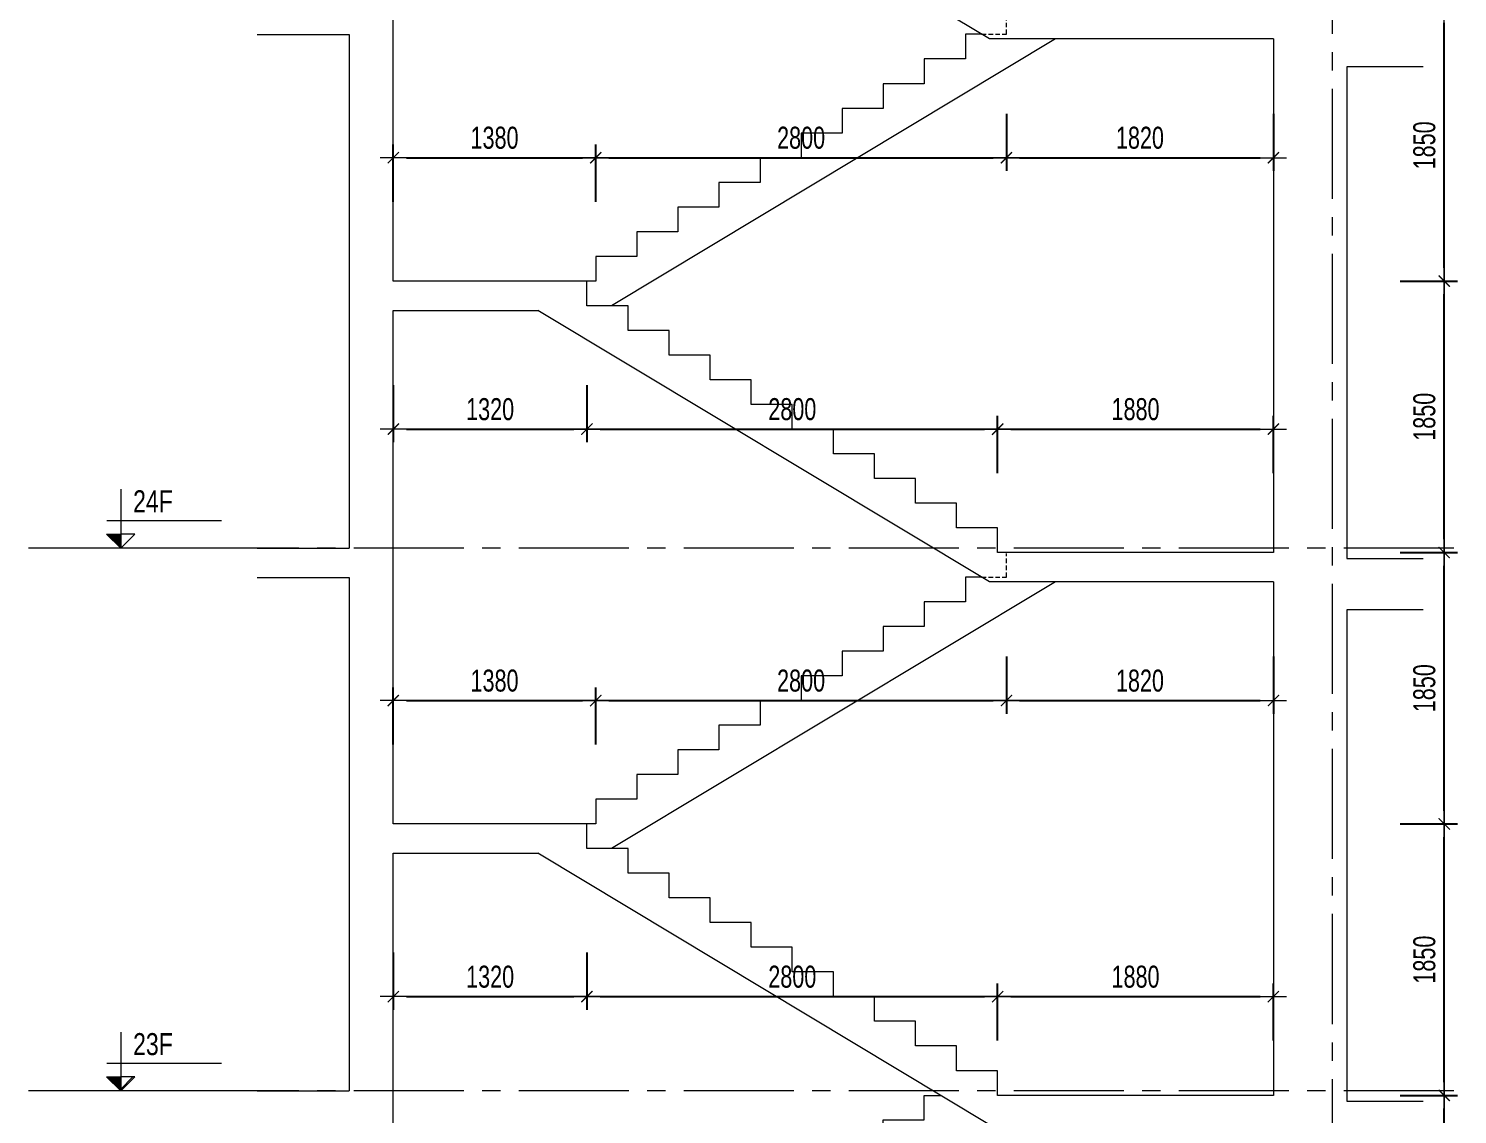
# Model space of a CAD drawing. Header units: millimetres. Extents: x -179076 to 254975, y -18667 to 296191.
# Drawn here: x 23634 to 33375, y 100617 to 108018 of the extents above; entities that cross this region are included whole.
import ezdxf

# ---------------------------------------------------------------- set-up
doc = ezdxf.new("R2010")
doc.units = ezdxf.units.MM
doc.linetypes.add('CENTER2', pattern=[1.125, 0.75, -0.125, 0.125, -0.125])
doc.linetypes.add('HIDDEN2', pattern=[4.762499999999999, 3.175, -1.5875])
doc.layers.get('Defpoints').update_dxf_attribs({"color": 151, "lineweight": 9})
for name, color, linetype, lineweight in [('NDC_S_ANNO', 7, 'Continuous', 20), ('NDC_S_AXIS', 5, 'CENTER2', 13), ('NDC_S_CONTINUOUS', 3, 'Continuous', 20), ('NDC_S_DIM', 1, 'Continuous', 15), ('NDC_S_HIDDEN', 8, 'HIDDEN2', 13), ('NDC_S_SLAB', 2, 'Continuous', 20), ('NDC_S_TEXT SYMBOL', 7, 'Continuous', 20), ('NDC_S_VN TEXT', 7, 'Continuous', 20)]:
    doc.layers.add(name, color=color, linetype=linetype, lineweight=lineweight)
doc.styles.add('NDC_ANNO', font='', dxfattribs={"width": 0.8})
doc.styles.add('NDC_DIM', font='', dxfattribs={"width": 0.75})
doc.styles.get('NDC_ANNO').set_extended_font_data('Dotum')
doc.styles.get('NDC_DIM').set_extended_font_data('Dotum')
doc.dimstyles.new('NDC_dim_60', dxfattribs={"dimscale": 60, "dimtxt": 2.5, "dimasz": 1.5, "dimexe": 1.5, "dimexo": 2.5, "dimgap": 1, "dimtad": 1, "dimdec": 0, "dimzin": 0, "dimdsep": 46, "dimtxsty": 'NDC_DIM', "dimblk": 'DIMMARK', "dimcen": 0.09, "dimdle": 1.2, "dimclrd": 1, "dimclre": 1, "dimclrt": 3, "dimadec": 0, "dimazin": 0, "dimtfac": 1, "dimtdec": 0, "dimtix": 1, "dimtofl": 0, "dimtmove": 0, "dimatfit": 3, "dimfxl": 5, "dimfxlon": 1, "dimtolj": 1, "dimtzin": 0, "dimarcsym": 0})

# ---------------------------------------------------------------- blocks, each defined once
blk = doc.blocks.new('kata_block_CT')
at = {"layer": 'NDC_S_ANNO'}
blk.add_hatch(color=3, dxfattribs=at).paths.add_polyline_path([(0, 1.596954857557648), (-1.612010908633238, 1.596954857557648), (0, 0)])
at = {"layer": 'NDC_S_ANNO', "ltscale": 50}
h = blk.add_hatch(dxfattribs=at)
h.set_pattern_fill('ANSI31', color=256, scale=1.406250541793835, style=0)
h.set_pattern_definition([(45.00000000000001, (0, 5.456968210637569e-12), (-3.157122508925224, 3.157122508925225), [])])
h.paths.add_polyline_path([(0, 1.596954857557648), (0, 0), (1.612010908924276, 1.596954857557648)])
for p, q in [((-1.592704896858777, 3.140833880479477), (11.46947077315417, 3.140833880479477)), ((11.56125648126181, 5.456968210637569e-12), (-1.63869572513795, 5.456968210637569e-12))]:
    blk.add_line(p, q, dxfattribs=at)
for points in [[(0, 6.69495074864426), (0, 0)], [(0, 0), (-1.612010908924276, 1.596954857557648), (0, 1.596954857557648)], [(0, 0), (1.612010908924276, 1.596954857557648), (0, 1.596954857557648)]]:
    blk.add_lwpolyline(points, dxfattribs=at)
at = {"layer": 'NDC_S_ANNO', "color": 8, "ltscale": 50}
blk.add_lwpolyline([(0, 0), (-1.612010908633238, 1.596954857557648), (0, 1.596954857557648)], dxfattribs=at)
at = {"layer": 'NDC_S_TEXT SYMBOL', "color": 3, "style": 'NDC_ANNO', "width": 0.8}
blk.add_attdef('CT', (1.409564409346785, 4.068271311703938), '', height=2.5, dxfattribs=at)
blk = doc.blocks.new('DIMMARK')
at = {"layer": 'NDC_S_DIM', "color": 1}
blk.add_line((-1.5, 0), (1, 0), dxfattribs=at)
at = {"layer": 'NDC_S_DIM', "color": 2, "const_width": 0.1}
blk.add_lwpolyline([(-0.4242640687119285, -0.4242640687119285), (0.4242640687119285, 0.4242640687119285)], dxfattribs=at)
blk = doc.blocks.new('*D2832')
at = {"layer": 'Defpoints', "color": 0, "transparency": 16777216}
for p in [(29740.5148817093, 100747.4164556314), (29740.5148817093, 99914.08312228374), (27500.5148817093, 99247.41645560536)]:
    blk.add_point(p, dxfattribs=at)
at = {"layer": 'NDC_S_DIM', "color": 1, "lineweight": -2, "transparency": 16777216}
for p, q in [((29740.5148817093, 100214.0831222837), (29740.5148817093, 99824.08312228374)), ((27500.5148817093, 99614.08312228374), (27500.5148817093, 100004.0831222837)), ((27590.5148817093, 99914.08312228374), (29650.5148817093, 99914.08312228374))]:
    blk.add_line(p, q, dxfattribs=at)
at = {"layer": 'NDC_S_DIM', "color": 1, "lineweight": -2, "transparency": 16777216, "xscale": 90, "yscale": 90, "zscale": 90, "rotation": 180}
blk.add_blockref('DIMMARK', (27500.5148817093, 99914.08312228374), dxfattribs=at)
at = {"layer": 'NDC_S_DIM', "color": 1, "lineweight": -2, "transparency": 16777216, "xscale": 90, "yscale": 90, "zscale": 90}
blk.add_blockref('DIMMARK', (29740.5148817093, 99914.08312228374), dxfattribs=at)
at = {"layer": 'NDC_S_DIM', "color": 3, "transparency": 16777216, "insert": (28620.5148817093, 100049.1848861915), "char_height": 150, "attachment_point": 5, "style": 'NDC_DIM'}
blk.add_mtext('\\A1;2240', dxfattribs=at)
blk = doc.blocks.new('*D2833')
at = {"layer": 'Defpoints', "color": 0, "transparency": 16777216}
for p in [(29740.5148817093, 100747.4164556314), (32120.51488167146, 100547.4164555972), (32120.51488167146, 99914.08312228374)]:
    blk.add_point(p, dxfattribs=at)
at = {"layer": 'NDC_S_DIM', "color": 1, "lineweight": -2, "transparency": 16777216}
for p, q in [((29740.5148817093, 100214.0831222837), (29740.5148817093, 99824.08312228374)), ((32120.51488167146, 100214.0831222837), (32120.51488167146, 99824.08312228374)), ((29830.5148817093, 99914.08312228374), (32030.51488167146, 99914.08312228374))]:
    blk.add_line(p, q, dxfattribs=at)
at = {"layer": 'NDC_S_DIM', "color": 1, "lineweight": -2, "transparency": 16777216, "xscale": 90, "yscale": 90, "zscale": 90, "rotation": 180}
blk.add_blockref('DIMMARK', (29740.5148817093, 99914.08312228374), dxfattribs=at)
at = {"layer": 'NDC_S_DIM', "color": 1, "lineweight": -2, "transparency": 16777216, "xscale": 90, "yscale": 90, "zscale": 90}
blk.add_blockref('DIMMARK', (32120.51488167146, 99914.08312228374), dxfattribs=at)
at = {"layer": 'NDC_S_DIM', "color": 3, "transparency": 16777216, "insert": (30930.51488169038, 100049.1848861915), "char_height": 150, "attachment_point": 5, "style": 'NDC_DIM'}
blk.add_mtext('\\A1;2380', dxfattribs=at)
blk = doc.blocks.new('*D2834')
at = {"layer": 'Defpoints', "color": 0, "transparency": 16777216}
for p in [(26120.51488170941, 102597.4164556092), (27440.51488178764, 102597.4164556092), (27440.51488178764, 101420.1437283302)]:
    blk.add_point(p, dxfattribs=at)
at = {"layer": 'NDC_S_DIM', "color": 1, "lineweight": -2, "transparency": 16777216}
for p, q in [((26120.51488170941, 101720.1437283302), (26120.51488170941, 101330.1437283302)), ((27440.51488178764, 101720.1437283302), (27440.51488178764, 101330.1437283302)), ((26210.51488170941, 101420.1437283302), (27350.51488178764, 101420.1437283302))]:
    blk.add_line(p, q, dxfattribs=at)
at = {"layer": 'NDC_S_DIM', "color": 1, "lineweight": -2, "transparency": 16777216, "xscale": 90, "yscale": 90, "zscale": 90, "rotation": 180}
blk.add_blockref('DIMMARK', (26120.51488170941, 101420.1437283302), dxfattribs=at)
at = {"layer": 'NDC_S_DIM', "color": 1, "lineweight": -2, "transparency": 16777216, "xscale": 90, "yscale": 90, "zscale": 90}
blk.add_blockref('DIMMARK', (27440.51488178764, 101420.1437283302), dxfattribs=at)
at = {"layer": 'NDC_S_DIM', "color": 3, "transparency": 16777216, "insert": (26780.51488174853, 101555.2454922379), "char_height": 150, "attachment_point": 5, "style": 'NDC_DIM'}
blk.add_mtext('\\A1;1320', dxfattribs=at)
blk = doc.blocks.new('*D2835')
at = {"layer": 'Defpoints', "color": 0, "transparency": 16777216}
for p in [(27440.51488178764, 102597.4164556092), (30240.51488170941, 101420.1437283302), (30240.51488170941, 100747.4164555972)]:
    blk.add_point(p, dxfattribs=at)
at = {"layer": 'NDC_S_DIM', "color": 1, "lineweight": -2, "transparency": 16777216}
for p, q in [((27440.51488178764, 101720.1437283302), (27440.51488178764, 101330.1437283302)), ((30240.51488170941, 101120.1437283302), (30240.51488170941, 101510.1437283302)), ((27530.51488178764, 101420.1437283302), (30150.51488170941, 101420.1437283302))]:
    blk.add_line(p, q, dxfattribs=at)
at = {"layer": 'NDC_S_DIM', "color": 1, "lineweight": -2, "transparency": 16777216, "xscale": 90, "yscale": 90, "zscale": 90, "rotation": 180}
blk.add_blockref('DIMMARK', (27440.51488178764, 101420.1437283302), dxfattribs=at)
at = {"layer": 'NDC_S_DIM', "color": 1, "lineweight": -2, "transparency": 16777216, "xscale": 90, "yscale": 90, "zscale": 90}
blk.add_blockref('DIMMARK', (30240.51488170941, 101420.1437283302), dxfattribs=at)
at = {"layer": 'NDC_S_DIM', "color": 3, "transparency": 16777216, "insert": (28840.51488174853, 101555.2454922379), "char_height": 150, "attachment_point": 5, "style": 'NDC_DIM'}
blk.add_mtext('\\A1;2800', dxfattribs=at)
blk = doc.blocks.new('*D2803')
at = {"layer": 'Defpoints', "color": 0, "transparency": 16777216}
for p in [(32120.51488167152, 101420.1437283302), (30240.51488170941, 100747.4164555972), (32120.51488167152, 100747.4164555972)]:
    blk.add_point(p, dxfattribs=at)
at = {"layer": 'NDC_S_DIM', "color": 1, "lineweight": -2, "transparency": 16777216}
for p, q in [((30240.51488170941, 101120.1437283302), (30240.51488170941, 101510.1437283302)), ((32120.51488167152, 101120.1437283302), (32120.51488167152, 101510.1437283302)), ((30330.51488170941, 101420.1437283302), (32030.51488167152, 101420.1437283302))]:
    blk.add_line(p, q, dxfattribs=at)
at = {"layer": 'NDC_S_DIM', "color": 1, "lineweight": -2, "transparency": 16777216, "xscale": 90, "yscale": 90, "zscale": 90, "rotation": 180}
blk.add_blockref('DIMMARK', (30240.51488170941, 101420.1437283302), dxfattribs=at)
at = {"layer": 'NDC_S_DIM', "color": 1, "lineweight": -2, "transparency": 16777216, "xscale": 90, "yscale": 90, "zscale": 90}
blk.add_blockref('DIMMARK', (32120.51488167152, 101420.1437283302), dxfattribs=at)
at = {"layer": 'NDC_S_DIM', "color": 3, "transparency": 16777216, "insert": (31180.51488169047, 101555.2454922379), "char_height": 150, "attachment_point": 5, "style": 'NDC_DIM'}
blk.add_mtext('\\A1;1880', dxfattribs=at)
blk = doc.blocks.new('*D2804')
at = {"layer": 'Defpoints', "color": 0, "transparency": 16777216}
for p in [(27500.51488178764, 103438.3255465229), (26120.51488170941, 102597.4164556092), (27500.51488178764, 102597.4164556092)]:
    blk.add_point(p, dxfattribs=at)
at = {"layer": 'NDC_S_DIM', "color": 1, "lineweight": -2, "transparency": 16777216}
for p, q in [((26120.51488170941, 103138.3255465229), (26120.51488170941, 103528.3255465229)), ((27500.51488178764, 103138.3255465229), (27500.51488178764, 103528.3255465229)), ((26210.51488170941, 103438.3255465229), (27410.51488178764, 103438.3255465229))]:
    blk.add_line(p, q, dxfattribs=at)
at = {"layer": 'NDC_S_DIM', "color": 1, "lineweight": -2, "transparency": 16777216, "xscale": 90, "yscale": 90, "zscale": 90, "rotation": 180}
blk.add_blockref('DIMMARK', (26120.51488170941, 103438.3255465229), dxfattribs=at)
at = {"layer": 'NDC_S_DIM', "color": 1, "lineweight": -2, "transparency": 16777216, "xscale": 90, "yscale": 90, "zscale": 90}
blk.add_blockref('DIMMARK', (27500.51488178764, 103438.3255465229), dxfattribs=at)
at = {"layer": 'NDC_S_DIM', "color": 3, "transparency": 16777216, "insert": (26810.51488174853, 103573.4273104306), "char_height": 150, "attachment_point": 5, "style": 'NDC_DIM'}
blk.add_mtext('\\A1;1380', dxfattribs=at)
blk = doc.blocks.new('*D2805')
at = {"layer": 'Defpoints', "color": 0, "transparency": 16777216}
for p in [(30300.52122475433, 104279.2346374365), (30300.52122475433, 103438.3255465229), (27500.51488178764, 102597.4164556092)]:
    blk.add_point(p, dxfattribs=at)
at = {"layer": 'NDC_S_DIM', "color": 1, "lineweight": -2, "transparency": 16777216}
for p, q in [((30300.52122475433, 103738.3255465229), (30300.52122475433, 103348.3255465229)), ((27500.51488178764, 103138.3255465229), (27500.51488178764, 103528.3255465229)), ((27590.51488178764, 103438.3255465229), (30210.52122475433, 103438.3255465229))]:
    blk.add_line(p, q, dxfattribs=at)
at = {"layer": 'NDC_S_DIM', "color": 1, "lineweight": -2, "transparency": 16777216, "xscale": 90, "yscale": 90, "zscale": 90, "rotation": 180}
blk.add_blockref('DIMMARK', (27500.51488178764, 103438.3255465229), dxfattribs=at)
at = {"layer": 'NDC_S_DIM', "color": 1, "lineweight": -2, "transparency": 16777216, "xscale": 90, "yscale": 90, "zscale": 90}
blk.add_blockref('DIMMARK', (30300.52122475433, 103438.3255465229), dxfattribs=at)
at = {"layer": 'NDC_S_DIM', "color": 3, "transparency": 16777216, "insert": (28900.51805327099, 103573.4273104306), "char_height": 150, "attachment_point": 5, "style": 'NDC_DIM'}
blk.add_mtext('\\A1;2800', dxfattribs=at)
blk = doc.blocks.new('*D2806')
at = {"layer": 'Defpoints', "color": 0, "transparency": 16777216}
for p in [(30300.52122475433, 104279.2346374365), (32120.51488167152, 104279.2346374365), (32120.51488167152, 103438.3255465229)]:
    blk.add_point(p, dxfattribs=at)
at = {"layer": 'NDC_S_DIM', "color": 1, "lineweight": -2, "transparency": 16777216}
for p, q in [((30300.52122475433, 103738.3255465229), (30300.52122475433, 103348.3255465229)), ((32120.51488167152, 103738.3255465229), (32120.51488167152, 103348.3255465229)), ((30390.52122475433, 103438.3255465229), (32030.51488167152, 103438.3255465229))]:
    blk.add_line(p, q, dxfattribs=at)
at = {"layer": 'NDC_S_DIM', "color": 1, "lineweight": -2, "transparency": 16777216, "xscale": 90, "yscale": 90, "zscale": 90, "rotation": 180}
blk.add_blockref('DIMMARK', (30300.52122475433, 103438.3255465229), dxfattribs=at)
at = {"layer": 'NDC_S_DIM', "color": 1, "lineweight": -2, "transparency": 16777216, "xscale": 90, "yscale": 90, "zscale": 90}
blk.add_blockref('DIMMARK', (32120.51488167152, 103438.3255465229), dxfattribs=at)
at = {"layer": 'NDC_S_DIM', "color": 3, "transparency": 16777216, "insert": (31210.51805321293, 103573.4273104306), "char_height": 150, "attachment_point": 5, "style": 'NDC_DIM'}
blk.add_mtext('\\A1;1820', dxfattribs=at)
blk = doc.blocks.new('*D2807')
at = {"layer": 'Defpoints', "color": 0, "transparency": 16777216}
for p in [(26120.5148817093, 106297.4164556092), (27440.5148817093, 106297.4164556092), (27440.5148817093, 105288.3255465129)]:
    blk.add_point(p, dxfattribs=at)
at = {"layer": 'NDC_S_DIM', "color": 1, "lineweight": -2, "transparency": 16777216}
for p, q in [((26120.5148817093, 105588.3255465129), (26120.5148817093, 105198.3255465129)), ((27440.5148817093, 105588.3255465129), (27440.5148817093, 105198.3255465129)), ((26210.5148817093, 105288.3255465129), (27350.5148817093, 105288.3255465129))]:
    blk.add_line(p, q, dxfattribs=at)
at = {"layer": 'NDC_S_DIM', "color": 1, "lineweight": -2, "transparency": 16777216, "xscale": 90, "yscale": 90, "zscale": 90, "rotation": 180}
blk.add_blockref('DIMMARK', (26120.5148817093, 105288.3255465129), dxfattribs=at)
at = {"layer": 'NDC_S_DIM', "color": 1, "lineweight": -2, "transparency": 16777216, "xscale": 90, "yscale": 90, "zscale": 90}
blk.add_blockref('DIMMARK', (27440.5148817093, 105288.3255465129), dxfattribs=at)
at = {"layer": 'NDC_S_DIM', "color": 3, "transparency": 16777216, "insert": (26780.5148817093, 105423.4273104206), "char_height": 150, "attachment_point": 5, "style": 'NDC_DIM'}
blk.add_mtext('\\A1;1320', dxfattribs=at)
blk = doc.blocks.new('*D2808')
at = {"layer": 'Defpoints', "color": 0, "transparency": 16777216}
for p in [(27440.5148817093, 106297.4164556092), (30240.51488163118, 105288.3255465129), (30240.51488163118, 104447.4164555972)]:
    blk.add_point(p, dxfattribs=at)
at = {"layer": 'NDC_S_DIM', "color": 1, "lineweight": -2, "transparency": 16777216}
for p, q in [((27440.5148817093, 105588.3255465129), (27440.5148817093, 105198.3255465129)), ((30240.51488163118, 104988.3255465129), (30240.51488163118, 105378.3255465129)), ((27530.5148817093, 105288.3255465129), (30150.51488163118, 105288.3255465129))]:
    blk.add_line(p, q, dxfattribs=at)
at = {"layer": 'NDC_S_DIM', "color": 1, "lineweight": -2, "transparency": 16777216, "xscale": 90, "yscale": 90, "zscale": 90, "rotation": 180}
blk.add_blockref('DIMMARK', (27440.5148817093, 105288.3255465129), dxfattribs=at)
at = {"layer": 'NDC_S_DIM', "color": 1, "lineweight": -2, "transparency": 16777216, "xscale": 90, "yscale": 90, "zscale": 90}
blk.add_blockref('DIMMARK', (30240.51488163118, 105288.3255465129), dxfattribs=at)
at = {"layer": 'NDC_S_DIM', "color": 3, "transparency": 16777216, "insert": (28840.51488167024, 105423.4273104206), "char_height": 150, "attachment_point": 5, "style": 'NDC_DIM'}
blk.add_mtext('\\A1;2800', dxfattribs=at)
blk = doc.blocks.new('*D2809')
at = {"layer": 'Defpoints', "color": 0, "transparency": 16777216}
for p in [(32120.51488167152, 105288.3255465129), (30240.51488163118, 104447.4164555972), (32120.51488167152, 104477.4164556319)]:
    blk.add_point(p, dxfattribs=at)
at = {"layer": 'NDC_S_DIM', "color": 1, "lineweight": -2, "transparency": 16777216}
for p, q in [((30240.51488163118, 104988.3255465129), (30240.51488163118, 105378.3255465129)), ((32120.51488167152, 104988.3255465129), (32120.51488167152, 105378.3255465129)), ((30330.51488163118, 105288.3255465129), (32030.51488167152, 105288.3255465129))]:
    blk.add_line(p, q, dxfattribs=at)
at = {"layer": 'NDC_S_DIM', "color": 1, "lineweight": -2, "transparency": 16777216, "xscale": 90, "yscale": 90, "zscale": 90, "rotation": 180}
blk.add_blockref('DIMMARK', (30240.51488163118, 105288.3255465129), dxfattribs=at)
at = {"layer": 'NDC_S_DIM', "color": 1, "lineweight": -2, "transparency": 16777216, "xscale": 90, "yscale": 90, "zscale": 90}
blk.add_blockref('DIMMARK', (32120.51488167152, 105288.3255465129), dxfattribs=at)
at = {"layer": 'NDC_S_DIM', "color": 3, "transparency": 16777216, "insert": (31180.51488165135, 105423.4273104206), "char_height": 150, "attachment_point": 5, "style": 'NDC_DIM'}
blk.add_mtext('\\A1;1880', dxfattribs=at)
blk = doc.blocks.new('*D2810')
at = {"layer": 'Defpoints', "color": 0, "transparency": 16777216}
for p in [(27500.5148817093, 107138.3255465229), (26120.5148817093, 106297.4164556092), (27500.5148817093, 106297.4164556092)]:
    blk.add_point(p, dxfattribs=at)
at = {"layer": 'NDC_S_DIM', "color": 1, "lineweight": -2, "transparency": 16777216}
for p, q in [((26120.5148817093, 106838.3255465229), (26120.5148817093, 107228.3255465229)), ((27500.5148817093, 106838.3255465229), (27500.5148817093, 107228.3255465229)), ((26210.5148817093, 107138.3255465229), (27410.5148817093, 107138.3255465229))]:
    blk.add_line(p, q, dxfattribs=at)
at = {"layer": 'NDC_S_DIM', "color": 1, "lineweight": -2, "transparency": 16777216, "xscale": 90, "yscale": 90, "zscale": 90, "rotation": 180}
blk.add_blockref('DIMMARK', (26120.5148817093, 107138.3255465229), dxfattribs=at)
at = {"layer": 'NDC_S_DIM', "color": 1, "lineweight": -2, "transparency": 16777216, "xscale": 90, "yscale": 90, "zscale": 90}
blk.add_blockref('DIMMARK', (27500.5148817093, 107138.3255465229), dxfattribs=at)
at = {"layer": 'NDC_S_DIM', "color": 3, "transparency": 16777216, "insert": (26810.5148817093, 107273.4273104306), "char_height": 150, "attachment_point": 5, "style": 'NDC_DIM'}
blk.add_mtext('\\A1;1380', dxfattribs=at)
blk = doc.blocks.new('*D2811')
at = {"layer": 'Defpoints', "color": 0, "transparency": 16777216}
for p in [(30300.52122467605, 107979.2346374365), (30300.52122467605, 107138.3255465229), (27500.5148817093, 106297.4164556092)]:
    blk.add_point(p, dxfattribs=at)
at = {"layer": 'NDC_S_DIM', "color": 1, "lineweight": -2, "transparency": 16777216}
for p, q in [((30300.52122467605, 107438.3255465229), (30300.52122467605, 107048.3255465229)), ((27500.5148817093, 106838.3255465229), (27500.5148817093, 107228.3255465229)), ((27590.5148817093, 107138.3255465229), (30210.52122467605, 107138.3255465229))]:
    blk.add_line(p, q, dxfattribs=at)
at = {"layer": 'NDC_S_DIM', "color": 1, "lineweight": -2, "transparency": 16777216, "xscale": 90, "yscale": 90, "zscale": 90, "rotation": 180}
blk.add_blockref('DIMMARK', (27500.5148817093, 107138.3255465229), dxfattribs=at)
at = {"layer": 'NDC_S_DIM', "color": 1, "lineweight": -2, "transparency": 16777216, "xscale": 90, "yscale": 90, "zscale": 90}
blk.add_blockref('DIMMARK', (30300.52122467605, 107138.3255465229), dxfattribs=at)
at = {"layer": 'NDC_S_DIM', "color": 3, "transparency": 16777216, "insert": (28900.51805319267, 107273.4273104306), "char_height": 150, "attachment_point": 5, "style": 'NDC_DIM'}
blk.add_mtext('\\A1;2800', dxfattribs=at)
blk = doc.blocks.new('*D2812')
at = {"layer": 'Defpoints', "color": 0, "transparency": 16777216}
for p in [(30300.52122467605, 107979.2346374365), (32120.51488167152, 107947.4164555972), (32120.51488167152, 107138.3255465229)]:
    blk.add_point(p, dxfattribs=at)
at = {"layer": 'NDC_S_DIM', "color": 1, "lineweight": -2, "transparency": 16777216}
for p, q in [((30300.52122467605, 107438.3255465229), (30300.52122467605, 107048.3255465229)), ((32120.51488167152, 107438.3255465229), (32120.51488167152, 107048.3255465229)), ((30390.52122467605, 107138.3255465229), (32030.51488167152, 107138.3255465229))]:
    blk.add_line(p, q, dxfattribs=at)
at = {"layer": 'NDC_S_DIM', "color": 1, "lineweight": -2, "transparency": 16777216, "xscale": 90, "yscale": 90, "zscale": 90, "rotation": 180}
blk.add_blockref('DIMMARK', (30300.52122467605, 107138.3255465229), dxfattribs=at)
at = {"layer": 'NDC_S_DIM', "color": 1, "lineweight": -2, "transparency": 16777216, "xscale": 90, "yscale": 90, "zscale": 90}
blk.add_blockref('DIMMARK', (32120.51488167152, 107138.3255465229), dxfattribs=at)
at = {"layer": 'NDC_S_DIM', "color": 3, "transparency": 16777216, "insert": (31210.51805317378, 107273.4273104306), "char_height": 150, "attachment_point": 5, "style": 'NDC_DIM'}
blk.add_mtext('\\A1;1820', dxfattribs=at)
blk = doc.blocks.new('*D3063')
at = {"layer": 'Defpoints', "color": 0, "transparency": 16777216}
for p in [(29740.51488170931, 100747.4164556315), (33284.98965010286, 100747.4164556315), (27500.51488170931, 99247.41645560542)]:
    blk.add_point(p, dxfattribs=at)
at = {"layer": 'NDC_S_DIM', "color": 1, "lineweight": -2, "transparency": 16777216}
for p, q in [((32984.98965010286, 100747.4164556315), (33374.98965010286, 100747.4164556315)), ((33284.98965010286, 99337.41645560543), (33284.98965010286, 100657.4164556315)), ((32984.98965010286, 99247.41645560543), (33374.98965010286, 99247.41645560543))]:
    blk.add_line(p, q, dxfattribs=at)
at = {"layer": 'NDC_S_DIM', "color": 1, "lineweight": -2, "transparency": 16777216, "xscale": 90, "yscale": 90, "zscale": 90}
for p, rotation in [((33284.98965010286, 100747.4164556315), 90), ((33284.98965010286, 99247.41645560543), 270)]:
    blk.add_blockref('DIMMARK', p, dxfattribs=dict(at, rotation=rotation))
at = {"layer": 'NDC_S_DIM', "color": 3, "transparency": 16777216, "insert": (33149.88788619515, 99997.41645561843), "char_height": 150, "attachment_point": 5, "rotation": 90, "style": 'NDC_DIM'}
blk.add_mtext('\\A1;1500', dxfattribs=at)
blk = doc.blocks.new('*D3064')
at = {"layer": 'Defpoints', "color": 0, "transparency": 16777216}
for p in [(27500.51488178766, 102597.4164556093), (33284.98965010287, 102597.4164556093), (29740.51488170931, 100747.4164556315)]:
    blk.add_point(p, dxfattribs=at)
at = {"layer": 'NDC_S_DIM', "color": 1, "lineweight": -2, "transparency": 16777216}
for p, q in [((32984.98965010287, 102597.4164556093), (33374.98965010287, 102597.4164556093)), ((33284.98965010287, 100837.4164556315), (33284.98965010287, 102507.4164556093)), ((32984.98965010287, 100747.4164556315), (33374.98965010287, 100747.4164556315))]:
    blk.add_line(p, q, dxfattribs=at)
at = {"layer": 'NDC_S_DIM', "color": 1, "lineweight": -2, "transparency": 16777216, "xscale": 90, "yscale": 90, "zscale": 90}
for p, rotation in [((33284.98965010287, 102597.4164556093), 90), ((33284.98965010287, 100747.4164556315), 270)]:
    blk.add_blockref('DIMMARK', p, dxfattribs=dict(at, rotation=rotation))
at = {"layer": 'NDC_S_DIM', "color": 3, "transparency": 16777216, "insert": (33149.88788619516, 101672.4164556203), "char_height": 150, "attachment_point": 5, "rotation": 90, "style": 'NDC_DIM'}
blk.add_mtext('\\A1;1850', dxfattribs=at)
blk = doc.blocks.new('*D3065')
at = {"layer": 'Defpoints', "color": 0, "transparency": 16777216}
for p in [(30240.5148816312, 104447.4164555973), (33284.98965010289, 104447.4164555973), (27500.51488178766, 102597.4164556093)]:
    blk.add_point(p, dxfattribs=at)
at = {"layer": 'NDC_S_DIM', "color": 1, "lineweight": -2, "transparency": 16777216}
for p, q in [((32984.98965010289, 104447.4164555973), (33374.98965010289, 104447.4164555973)), ((33284.98965010289, 102687.4164556093), (33284.98965010289, 104357.4164555973)), ((32984.98965010289, 102597.4164556093), (33374.98965010289, 102597.4164556093))]:
    blk.add_line(p, q, dxfattribs=at)
at = {"layer": 'NDC_S_DIM', "color": 1, "lineweight": -2, "transparency": 16777216, "xscale": 90, "yscale": 90, "zscale": 90}
for p, rotation in [((33284.98965010289, 104447.4164555973), 90), ((33284.98965010289, 102597.4164556093), 270)]:
    blk.add_blockref('DIMMARK', p, dxfattribs=dict(at, rotation=rotation))
at = {"layer": 'NDC_S_DIM', "color": 3, "transparency": 16777216, "insert": (33149.88788619517, 103522.4164556032), "char_height": 150, "attachment_point": 5, "rotation": 90, "style": 'NDC_DIM'}
blk.add_mtext('\\A1;1850', dxfattribs=at)
blk = doc.blocks.new('*D3066')
at = {"layer": 'Defpoints', "color": 0, "transparency": 16777216}
for p in [(27470.51488170931, 106297.4164556093), (33284.9896501029, 106297.4164556093), (30240.5148816312, 104447.4164555973)]:
    blk.add_point(p, dxfattribs=at)
at = {"layer": 'NDC_S_DIM', "color": 1, "lineweight": -2, "transparency": 16777216}
for p, q in [((32984.9896501029, 106297.4164556093), (33374.9896501029, 106297.4164556093)), ((33284.9896501029, 104537.4164555973), (33284.9896501029, 106207.4164556093)), ((32984.9896501029, 104447.4164555973), (33374.9896501029, 104447.4164555973))]:
    blk.add_line(p, q, dxfattribs=at)
at = {"layer": 'NDC_S_DIM', "color": 1, "lineweight": -2, "transparency": 16777216, "xscale": 90, "yscale": 90, "zscale": 90}
for p, rotation in [((33284.9896501029, 106297.4164556093), 90), ((33284.9896501029, 104447.4164555973), 270)]:
    blk.add_blockref('DIMMARK', p, dxfattribs=dict(at, rotation=rotation))
at = {"layer": 'NDC_S_DIM', "color": 3, "transparency": 16777216, "insert": (33149.88788619519, 105372.4164556032), "char_height": 150, "attachment_point": 5, "rotation": 90, "style": 'NDC_DIM'}
blk.add_mtext('\\A1;1850', dxfattribs=at)
blk = doc.blocks.new('*D3067')
at = {"layer": 'Defpoints', "color": 0, "transparency": 16777216}
for p in [(30240.5148816305, 108147.4164555973), (33284.98965010291, 108147.4164555973), (27470.51488170931, 106297.4164556093)]:
    blk.add_point(p, dxfattribs=at)
at = {"layer": 'NDC_S_DIM', "color": 1, "lineweight": -2, "transparency": 16777216}
for p, q in [((32984.98965010291, 108147.4164555973), (33374.98965010291, 108147.4164555973)), ((33284.98965010291, 106387.4164556093), (33284.98965010291, 108057.4164555973)), ((32984.98965010291, 106297.4164556093), (33374.98965010291, 106297.4164556093))]:
    blk.add_line(p, q, dxfattribs=at)
at = {"layer": 'NDC_S_DIM', "color": 1, "lineweight": -2, "transparency": 16777216, "xscale": 90, "yscale": 90, "zscale": 90}
for p, rotation in [((33284.98965010291, 108147.4164555973), 90), ((33284.98965010291, 106297.4164556093), 270)]:
    blk.add_blockref('DIMMARK', p, dxfattribs=dict(at, rotation=rotation))
at = {"layer": 'NDC_S_DIM', "color": 3, "transparency": 16777216, "insert": (33149.8878861952, 107222.4164556032), "char_height": 150, "attachment_point": 5, "rotation": 90, "style": 'NDC_DIM'}
blk.add_mtext('\\A1;1850', dxfattribs=at)

msp = doc.modelspace()

# ---------------------------------------------------------------- linework, layer by layer
at = {"layer": 'NDC_S_AXIS', "ltscale": 1000}
for p, q in [((32520.51488170097, 113233.5424492185), (32520.51488170097, 92534.02578497684)), ((33351.1918731624, 104477.4164556319), (23633.87415394751, 104477.4164556319)), ((33351.1918731624, 100777.4164556318), (23633.87415394751, 100777.4164556319))]:
    msp.add_line(p, q, dxfattribs=at)
at = {"layer": 'NDC_S_CONTINUOUS'}
for p, q in [((30635.96307276742, 107947.4164556171), (27608.93604574207, 106129.2346374265)), ((30635.96307284577, 104247.4164556171), (27608.9360458203, 102429.2346374265))]:
    msp.add_line(p, q, dxfattribs=at)
for points in [[(30132.09371740551, 107979.2346374365), (30020.51488163118, 107979.2346374365), (30020.51488163118, 107811.0528192538), (29740.51488163118, 107811.0528192538), (29740.51488163118, 107642.871001071), (29460.51488163118, 107642.871001071), (29460.51488163118, 107474.6891828883), (29180.51488163118, 107474.6891828883), (29180.51488163118, 107306.5073647056), (28900.51488163118, 107306.5073647056), (28900.51488163118, 107138.3255465229), (28620.51488163118, 107138.3255465229), (28620.51488163118, 106970.1437283402), (28340.51488163118, 106970.1437283402), (28340.51488163118, 106801.9619101574), (28060.51488163118, 106801.9619101574), (28060.51488163118, 106633.7800919747), (27780.51488163118, 106633.7800919747), (27780.51488163118, 106465.598273792), (27500.5148817093, 106465.598273792), (27500.5148817093, 106297.4164556092), (27440.5148817093, 106297.4164556092)], [(30132.09371748374, 104279.2346374365), (30020.51488170941, 104279.2346374365), (30020.51488170941, 104111.0528192538), (29740.51488170941, 104111.0528192538), (29740.51488170941, 103942.871001071), (29460.51488170941, 103942.871001071), (29460.51488170941, 103774.6891828883), (29180.51488170941, 103774.6891828883), (29180.51488170941, 103606.5073647056), (28900.51488170941, 103606.5073647056), (28900.51488170941, 103438.3255465229), (28620.51488170941, 103438.3255465229), (28620.51488170941, 103270.1437283402), (28340.51488170941, 103270.1437283402), (28340.51488170941, 103101.9619101574), (28060.51488170941, 103101.9619101574), (28060.51488170941, 102933.7800919747), (27780.51488170941, 102933.7800919747), (27780.51488170941, 102765.598273792), (27500.51488178764, 102765.598273792), (27500.51488178764, 102597.4164556092), (27440.51488178764, 102597.4164556092)], [(27440.5148817093, 99247.41645560536), (27500.5148817093, 99247.41645560536), (27500.5148817093, 99414.08312227513), (27780.5148817093, 99414.08312227513), (27780.5148817093, 99580.74978894467), (28060.5148817093, 99580.74978894467), (28060.5148817093, 99747.4164556142), (28340.5148817093, 99747.4164556142), (28340.5148817093, 99914.08312228374), (28620.5148817093, 99914.08312228374), (28620.5148817093, 100080.7497889533), (28900.5148817093, 100080.7497889533), (28900.5148817093, 100247.4164556228), (29180.5148817093, 100247.4164556228), (29180.5148817093, 100414.0831222924), (29460.5148817093, 100414.0831222924), (29460.5148817093, 100580.7497889619), (29740.5148817093, 100580.7497889619), (29740.5148817093, 100747.4164556314), (29852.09371754987, 100747.4164556314)]]:
    msp.add_lwpolyline(points, dxfattribs=at)
at = {"layer": 'NDC_S_HIDDEN', "ltscale": 10}
for points in [[(30129.49570051505, 107979.2346374365), (30300.52122467605, 107979.2346374365), (30300.52122467605, 108140.5982737827)], [(30129.49570059328, 104279.2346374365), (30300.52122475433, 104279.2346374365), (30300.52122475433, 104440.5982737827)]]:
    msp.add_lwpolyline(points, dxfattribs=at)
at = {"layer": 'NDC_S_SLAB'}
for p, q in [((30185.06669048936, 107947.4164555972), (27105.06669057574, 109797.4164556092)), ((26120.5148817093, 106297.4164556092), (26120.5148817093, 108177.4164556297)), ((25193.23101450753, 107977.4164556296), (25820.51488170941, 107977.4164556296)), ((25820.51488170941, 107977.4164556296), (25820.51488170941, 104477.4164556296)), ((32120.51488167152, 107947.4164555972), (30185.06669049005, 107947.4164555972)), ((30185.06669049005, 104247.4164555972), (27105.06669057643, 106097.4164556092)), ((25193.23101450753, 104477.4164556296), (25820.51488170179, 104477.4164556319)), ((26120.51488170941, 102597.4164556092), (26120.51488170941, 104477.4164556297)), ((25193.23101450753, 104277.4164556296), (25820.51488177257, 104277.4164556296)), ((25820.51488170941, 104277.4164556296), (25820.51488170941, 100777.4164556296)), ((32120.51488167152, 104247.4164555972), (30185.06669049005, 104247.4164555972)), ((30185.0666905684, 100547.4164555972), (27105.06669065466, 102397.4164556092)), ((25193.23101443686, 100777.4164556296), (25820.5148817019, 100777.4164556296))]:
    msp.add_line(p, q, dxfattribs=at)
for points in [[(32120.51488167152, 107947.4164556171), (32120.51488167152, 104447.4164555972)], [(33140.55204710952, 107757.4164533854), (32620.51488168712, 107757.4164533854), (32620.51488168712, 104407.4164555972), (33140.55204710952, 104407.4164555972)], [(32120.51488167152, 104447.4164555972), (30240.51488163118, 104447.4164555972), (30240.51488163118, 104615.598273782), (29960.5148817093, 104615.598273782), (29960.5148817093, 104783.7800919648), (29680.5148817093, 104783.7800919648), (29680.5148817093, 104951.9619101475), (29400.5148817093, 104951.9619101475), (29400.5148817093, 105120.1437283302), (29120.5148817093, 105120.1437283302), (29120.5148817093, 105288.3255465129), (28840.5148817093, 105288.3255465129), (28840.5148817093, 105456.5073646956), (28560.5148817093, 105456.5073646956), (28560.5148817093, 105624.6891828784), (28280.5148817093, 105624.6891828784), (28280.5148817093, 105792.8710010611), (28000.5148817093, 105792.8710010611), (28000.5148817093, 105961.0528192438), (27720.5148817093, 105961.0528192438), (27720.5148817093, 106129.2346374265), (27440.5148817093, 106129.2346374265), (27440.5148817093, 106297.4164556092), (26120.5148817093, 106297.4164556092)], [(26120.5148817093, 106097.4164556092), (27105.06669057643, 106097.4164556092)], [(26120.5148817093, 104477.4164556296), (26120.5148817093, 106097.4164556092)], [(32120.51488167152, 104247.4164556171), (32120.51488167152, 100747.4164555972)], [(33140.55204710952, 104057.4164533854), (32620.51488168712, 104057.4164533854), (32620.51488168712, 100707.4164555972), (33140.55204710952, 100707.4164555972)], [(32120.51488167152, 100747.4164555972), (30240.51488170941, 100747.4164555972), (30240.51488170941, 100915.598273782), (29960.51488178764, 100915.598273782), (29960.51488178764, 101083.7800919648), (29680.51488178764, 101083.7800919648), (29680.51488178764, 101251.9619101475), (29400.51488178764, 101251.9619101475), (29400.51488178764, 101420.1437283302), (29120.51488178764, 101420.1437283302), (29120.51488178764, 101588.3255465129), (28840.51488178764, 101588.3255465129), (28840.51488178764, 101756.5073646956), (28560.51488178764, 101756.5073646956), (28560.51488178764, 101924.6891828784), (28280.51488178764, 101924.6891828784), (28280.51488178764, 102092.8710010611), (28000.51488178764, 102092.8710010611), (28000.51488178764, 102261.0528192438), (27720.51488178764, 102261.0528192438), (27720.51488178764, 102429.2346374265), (27440.51488178764, 102429.2346374265), (27440.51488178764, 102597.4164556092), (26120.51488170941, 102597.4164556092)], [(26120.51488170941, 102397.4164556092), (27105.06669065466, 102397.4164556092)], [(26120.51488170941, 100777.4164556296), (26120.51488170941, 102397.4164556092)], [(26120.5148817093, 99247.41645560536), (26120.5148817093, 100847.4164555976)]]:
    msp.add_lwpolyline(points, dxfattribs=at)

# ---------------------------------------------------------------- block references
at = {"layer": 'NDC_S_VN TEXT', "xscale": 60, "yscale": 60, "zscale": 60}
for p, values in [((24261.94822192291, 104477.4164556316), {'CT': '24F'}), ((24261.94822192291, 100777.4164556316), {'CT': '23F'})]:
    msp.add_blockref('kata_block_CT', p, dxfattribs=at).add_auto_attribs(values)

# ---------------------------------------------------------------- dimensions: what is measured, and where the dimension line sits
at = {"layer": 'NDC_S_DIM'}
for base, p1, p2, picture, middle in [((33284.98965010291, 108147.4164555973), (27470.5148817093, 106297.4164556092), (30240.51488163049, 108147.4164555972), '*D3067', (33149.8878861952, 107222.4164556032)), ((33284.9896501029, 106297.4164556093), (30240.51488163118, 104447.4164555972), (27470.5148817093, 106297.4164556092), '*D3066', (33149.88788619519, 105372.4164556032)), ((33284.98965010289, 104447.4164555973), (27500.51488178765, 102597.4164556092), (30240.51488163118, 104447.4164555972), '*D3065', (33149.88788619517, 103522.4164556032)), ((33284.98965010287, 102597.4164556093), (29740.5148817093, 100747.4164556314), (27500.51488178765, 102597.4164556092), '*D3064', (33149.88788619516, 101672.4164556203)), ((33284.98965010286, 100747.4164556315), (27500.5148817093, 99247.41645560536), (29740.5148817093, 100747.4164556314), '*D3063', (33149.88788619515, 99997.41645561843))]:
    dim = msp.add_linear_dim(base=base, p1=p1, p2=p2, angle=90, dimstyle='NDC_dim_60', override={"dimtmove": 1}, dxfattribs=at)
    dim.commit()
    dim.dimension.update_dxf_attribs({"geometry": picture, "text_midpoint": middle})
for base, p1, p2, picture, middle in [((30300.52122467605, 107138.3255465229), (27500.5148817093, 106297.4164556092), (30300.52122467605, 107979.2346374365), '*D2811', (28900.51805319267, 107273.4273104306)), ((32120.51488167152, 107138.3255465229), (30300.52122467605, 107979.2346374365), (32120.51488167152, 107947.4164555972), '*D2812', (31210.51805317378, 107273.4273104306)), ((30240.51488163118, 105288.3255465129), (27440.5148817093, 106297.4164556092), (30240.51488163118, 104447.4164555972), '*D2808', (28840.51488167024, 105423.4273104206)), ((32120.51488167152, 105288.3255465129), (30240.51488163118, 104447.4164555972), (32120.51488167152, 104477.4164556319), '*D2809', (31180.51488165135, 105423.4273104206)), ((30300.52122475433, 103438.3255465229), (27500.51488178764, 102597.4164556092), (30300.52122475433, 104279.2346374365), '*D2805', (28900.51805327099, 103573.4273104306)), ((32120.51488167152, 103438.3255465229), (30300.52122475433, 104279.2346374365), (32120.51488167152, 104279.2346374365), '*D2806', (31210.51805321293, 103573.4273104306)), ((30240.51488170941, 101420.1437283302), (27440.51488178764, 102597.4164556092), (30240.51488170941, 100747.4164555972), '*D2835', (28840.51488174853, 101555.2454922379)), ((32120.51488167152, 101420.1437283302), (30240.51488170941, 100747.4164555972), (32120.51488167152, 100747.4164555972), '*D2803', (31180.51488169047, 101555.2454922379)), ((29740.5148817093, 99914.08312228374), (27500.5148817093, 99247.41645560536), (29740.5148817093, 100747.4164556314), '*D2832', (28620.5148817093, 100049.1848861915)), ((32120.51488167146, 99914.08312228374), (29740.5148817093, 100747.4164556314), (32120.51488167146, 100547.4164555972), '*D2833', (30930.51488169038, 100049.1848861915))]:
    dim = msp.add_linear_dim(base=base, p1=p1, p2=p2, dimstyle='NDC_dim_60', override={"dimtmove": 1}, dxfattribs=at)
    dim.commit()
    dim.dimension.update_dxf_attribs({"geometry": picture, "text_midpoint": middle})
for base, p1, p2, picture, middle in [((27500.5148817093, 107138.3255465229), (26120.5148817093, 106297.4164556092), (27500.5148817093, 106297.4164556092), '*D2810', (26810.5148817093, 107273.4273104306)), ((27440.5148817093, 105288.3255465129), (26120.5148817093, 106297.4164556092), (27440.5148817093, 106297.4164556092), '*D2807', (26780.5148817093, 105423.4273104206)), ((27500.51488178764, 103438.3255465229), (26120.51488170941, 102597.4164556092), (27500.51488178764, 102597.4164556092), '*D2804', (26810.51488174853, 103573.4273104306)), ((27440.51488178764, 101420.1437283302), (26120.51488170941, 102597.4164556092), (27440.51488178764, 102597.4164556092), '*D2834', (26780.51488174853, 101555.2454922379))]:
    dim = msp.add_linear_dim(base=base, p1=p1, p2=p2, dimstyle='NDC_dim_60', dxfattribs=at)
    dim.commit()
    dim.dimension.update_dxf_attribs({"geometry": picture, "text_midpoint": middle})

doc.saveas('drawing.dxf')
